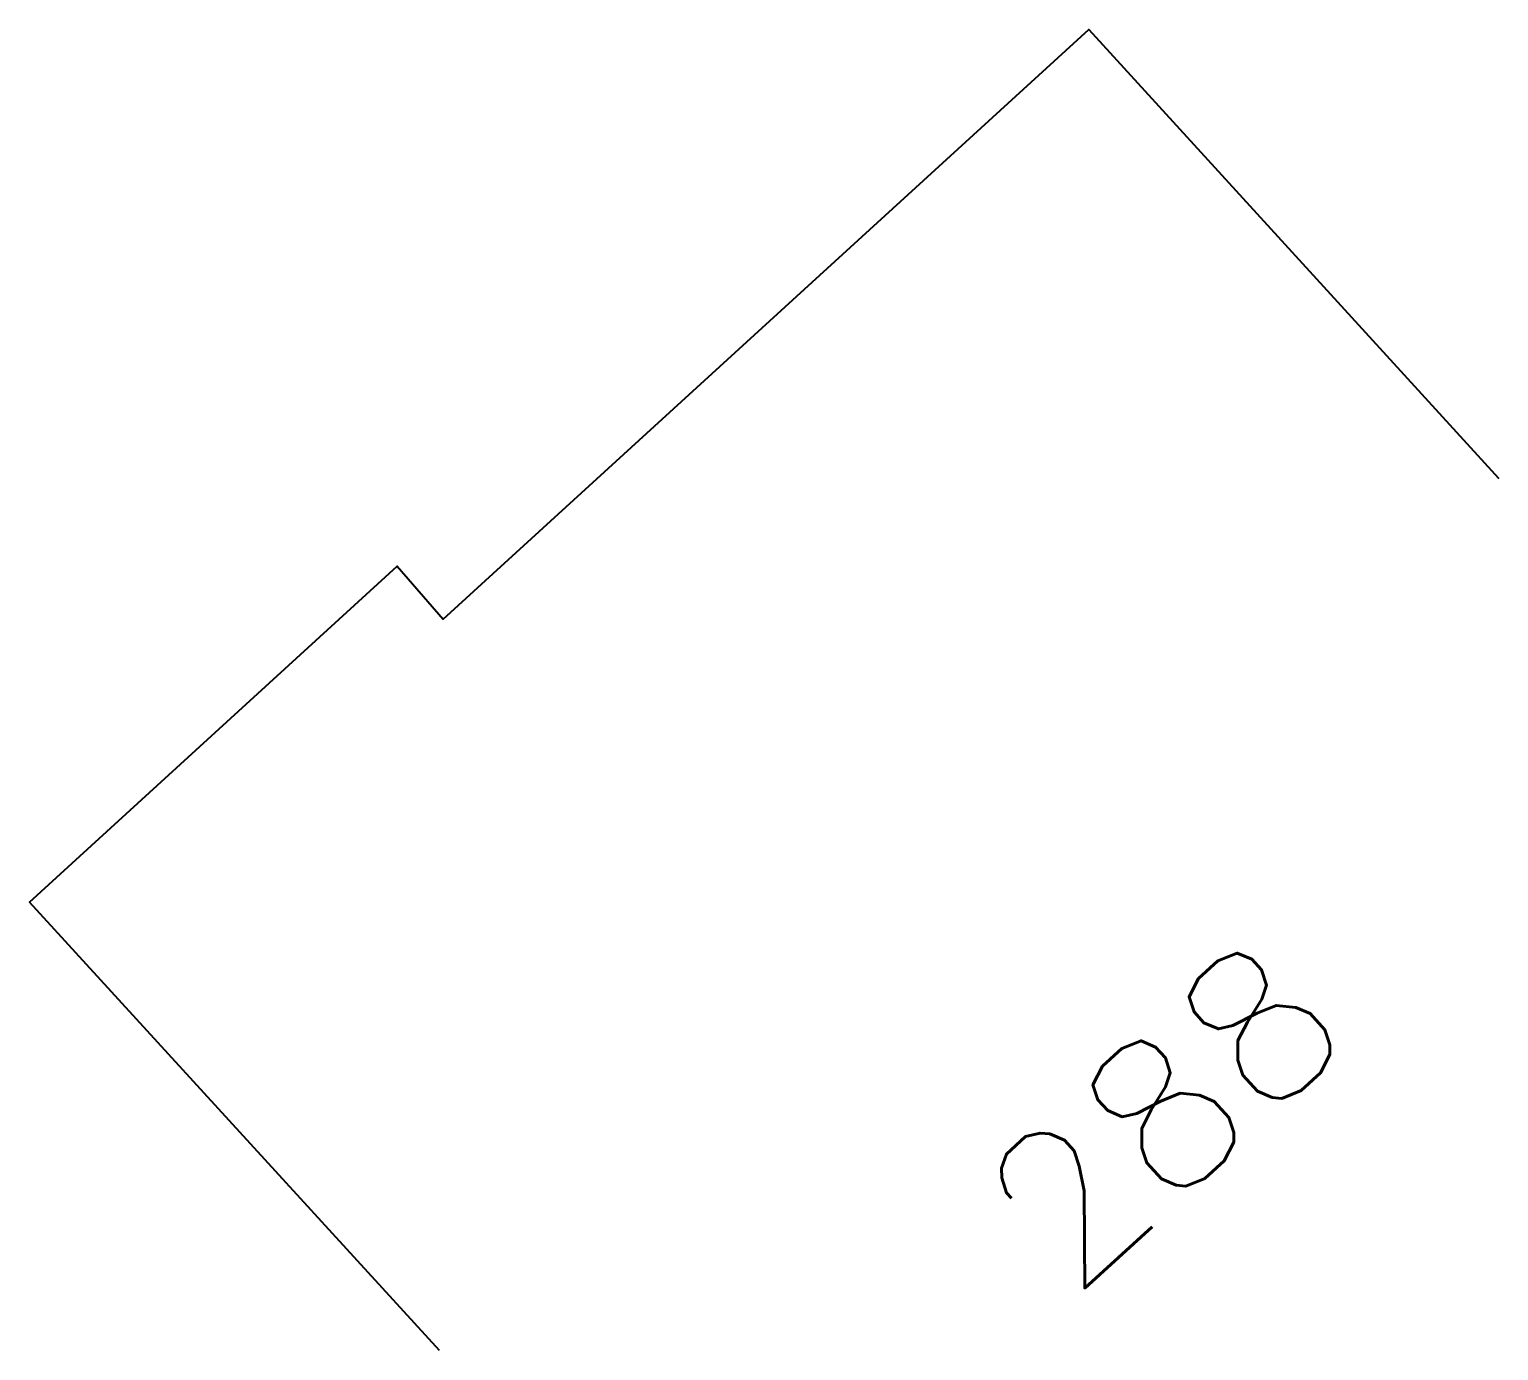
# Model space of a CAD drawing. Header units: millimetres. Extents: x 133016 to 134000, y 142000 to 143000.
# Drawn here: x 133603.62 to 133615.71, y 142465.44 to 142476.31 of the extents above; entities that cross this region are included whole.
import ezdxf
from ezdxf.enums import TextEntityAlignment as Align

# ---------------------------------------------------------------- set-up
doc = ezdxf.new("R2010")
doc.units = ezdxf.units.MM
doc.layers.add('W0100', color=7, linetype='CONTINUOUS')
doc.layers.add('W0991', color=7, linetype='CONTINUOUS')
doc.styles.get("Standard").update_dxf_attribs({"font": 'romans.shx', "width": 0.85})

msp = doc.modelspace()

# ---------------------------------------------------------------- linework, layer by layer
at = {"layer": 'W0100'}
msp.add_lwpolyline([(133606.997, 142465.437), (133603.624, 142469.128), (133606.65, 142471.892), (133607.029, 142471.457), (133612.339, 142476.309), (133615.711, 142472.617), (133615.711, 142472.617), (133615.711, 142472.617), (133615.711, 142472.617), (133615.711, 142472.617), (133615.711, 142472.617), (133615.711, 142472.617), (133615.711, 142472.617), (133615.711, 142472.617), (133615.711, 142472.617), (133615.711, 142472.617), (133615.711, 142472.617), (133615.711, 142472.617), (133615.711, 142472.617), (133615.711, 142472.617), (133615.711, 142472.617), (133615.711, 142472.617), (133615.711, 142472.617), (133615.711, 142472.617), (133615.711, 142472.617), (133615.711, 142472.617), (133615.711, 142472.617), (133615.711, 142472.617), (133615.711, 142472.617), (133615.711, 142472.617), (133615.711, 142472.617), (133615.711, 142472.617), (133615.711, 142472.617), (133615.711, 142472.617), (133615.711, 142472.617), (133615.711, 142472.617), (133615.711, 142472.617), (133615.711, 142472.617), (133615.711, 142472.617), (133615.711, 142472.617), (133615.711, 142472.617), (133615.711, 142472.617), (133615.711, 142472.617), (133615.711, 142472.617), (133615.711, 142472.617), (133615.711, 142472.617), (133615.711, 142472.617), (133615.711, 142472.617), (133615.711, 142472.617), (133615.711, 142472.617), (133615.711, 142472.617), (133615.711, 142472.617), (133615.711, 142472.617), (133615.711, 142472.617), (133615.711, 142472.617), (133615.711, 142472.617), (133615.711, 142472.617), (133615.711, 142472.617), (133615.711, 142472.617), (133615.711, 142472.617), (133615.711, 142472.617), (133615.711, 142472.617), (133615.711, 142472.617), (133615.711, 142472.617), (133615.711, 142472.617), (133615.711, 142472.617), (133615.711, 142472.617), (133615.711, 142472.617), (133615.711, 142472.617), (133615.711, 142472.617), (133615.711, 142472.617), (133615.711, 142472.617), (133615.711, 142472.617), (133615.711, 142472.617), (133615.711, 142472.617), (133615.711, 142472.617), (133615.711, 142472.617), (133615.711, 142472.617), (133615.711, 142472.617), (133615.711, 142472.617), (133615.711, 142472.617), (133615.711, 142472.617), (133615.711, 142472.617), (133615.711, 142472.617), (133615.711, 142472.617), (133615.711, 142472.617), (133615.711, 142472.617), (133615.711, 142472.617), (133615.711, 142472.617), (133615.711, 142472.617), (133615.711, 142472.617), (133615.711, 142472.617), (133615.711, 142472.617), (133615.711, 142472.617), (133615.711, 142472.617), (133615.711, 142472.617), (133615.711, 142472.617), (133615.711, 142472.617), (133615.711, 142472.617), (133615.711, 142472.617), (133615.711, 142472.617), (133615.711, 142472.617), (133615.711, 142472.617), (133615.711, 142472.617), (133615.711, 142472.617), (133615.711, 142472.617), (133615.711, 142472.617), (133615.711, 142472.617), (133615.711, 142472.617), (133615.711, 142472.617), (133615.711, 142472.617), (133615.711, 142472.617), (133615.711, 142472.617), (133615.711, 142472.617), (133615.711, 142472.617), (133615.711, 142472.617), (133615.711, 142472.617), (133615.711, 142472.617), (133615.711, 142472.617), (133615.711, 142472.617)], dxfattribs=at)

# ---------------------------------------------------------------- texts
at = {"layer": 'W0991'}
msp.add_text('288', height=1.25, rotation=42.4156, dxfattribs=at).set_placement((133612.953, 142467.388), align=Align.MIDDLE)

doc.saveas('drawing.dxf')
